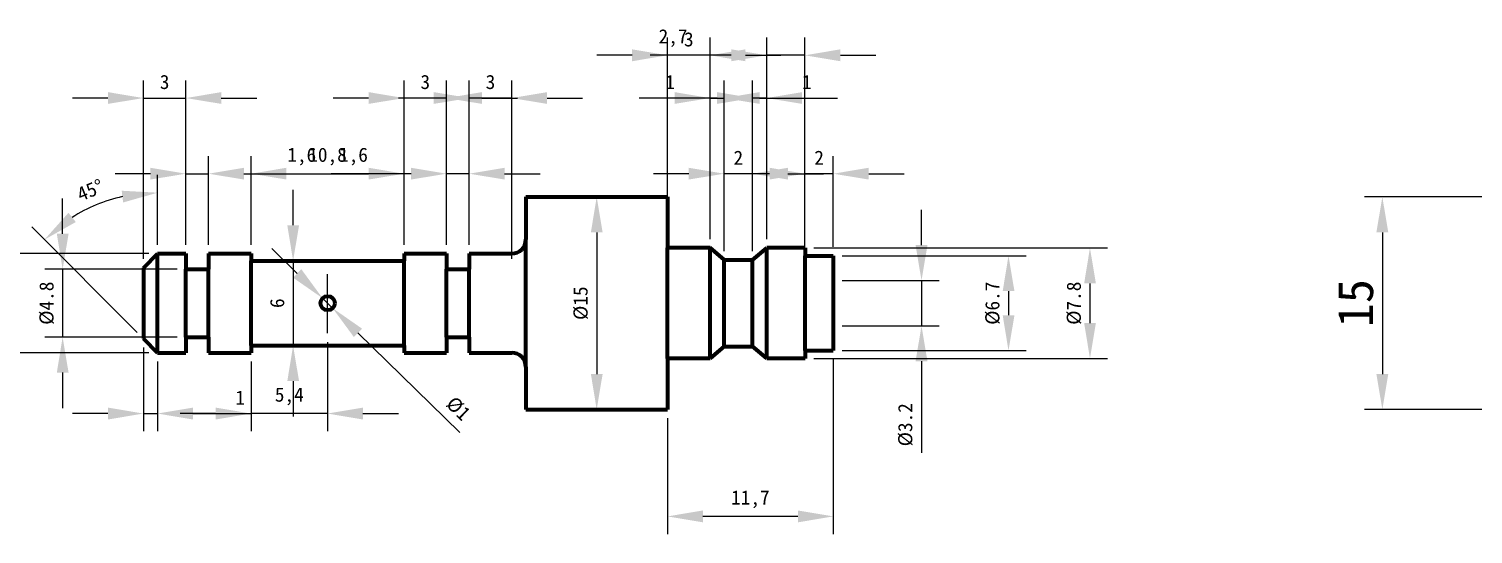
# Model space of a CAD drawing. Header units: millimetres. Extents: x 1443 to 3417, y 283 to 1662.
# Drawn here: x 2381.4 to 2483.3, y 1154.9 to 1190.6 of the extents above; entities that cross this region are included whole.
import ezdxf

# ---------------------------------------------------------------- set-up
doc = ezdxf.new("R2010")
doc.units = ezdxf.units.MM
doc.linetypes.add('DASHDOTX3', pattern=[508, 254, -127, 0, -127])
doc.layers.get('Defpoints').update_dxf_attribs({"color": 6})
doc.layers.add('中线', color=1, linetype='DASHDOTX3')
doc.layers.add('标注线', color=3, linetype='Continuous')
doc.layers.add('粗线', color=7, linetype='Continuous', lineweight=80)
doc.styles.get("Standard").update_dxf_attribs({"font": 'SimSun.ttf'})
doc.dimstyles.new('ISO-25', dxfattribs={"dimtxt": 2.5, "dimasz": 2.5, "dimexe": 1.25, "dimexo": 0.625, "dimtad": 1, "dimtxsty": 'Standard', "dimcen": 2.5, "dimadec": 0, "dimazin": 0, "dimtfac": 1, "dimtmove": 0, "dimatfit": 3, "dimfxl": 1, "dimarcsym": 0})

# ---------------------------------------------------------------- blocks, each defined once
blk = doc.blocks.new('*D508')
at = {"layer": 'Defpoints', "color": 0}
for p in [(13.07, 21.55), (1.63, 14.55), (13.07, 14.55)]:
    blk.add_point(p, dxfattribs=at)
at = {"layer": '标注线', "color": 0, "lineweight": -2}
for p, q in [((12.45, 21.55), (0.38, 21.55)), ((1.63, 19.05), (1.63, 17.05)), ((12.45, 14.55), (0.38, 14.55))]:
    blk.add_line(p, q, dxfattribs=at)
at = {"layer": '标注线', "color": 0}
for points in [[(2.04, 19.05), (1.21, 19.05), (1.63, 21.55)], [(1.21, 17.05), (2.04, 17.05), (1.63, 14.55)]]:
    blk.add_solid(points, dxfattribs=at)
at = {"layer": '标注线', "color": 0, "insert": (0.5, 18.05), "char_height": 1, "attachment_point": 5, "rotation": 90}
blk.add_mtext('%%c7', dxfattribs=at)
blk = doc.blocks.new('*D509')
at = {"layer": 'Defpoints', "color": 0}
for p in [(15.07, 32.53), (15.07, 21.55), (12.07, 20.55)]:
    blk.add_point(p, dxfattribs=at)
at = {"layer": '标注线', "color": 0, "lineweight": -2}
for p, q in [((12.07, 21.18), (12.07, 33.78)), ((15.07, 22.18), (15.07, 33.78)), ((9.57, 32.53), (7.07, 32.53)), ((12.07, 32.53), (15.07, 32.53)), ((17.57, 32.53), (20.07, 32.53))]:
    blk.add_line(p, q, dxfattribs=at)
at = {"layer": '标注线', "color": 0}
for points in [[(9.57, 32.12), (9.57, 32.95), (12.07, 32.53)], [(17.57, 32.95), (17.57, 32.12), (15.07, 32.53)]]:
    blk.add_solid(points, dxfattribs=at)
at = {"layer": '标注线', "color": 0, "insert": (13.57, 33.66), "char_height": 1, "attachment_point": 5}
blk.add_mtext('3', dxfattribs=at)
blk = doc.blocks.new('*D510')
at = {"layer": 'Defpoints', "color": 0}
for p in [(16.67, 27.19), (15.07, 21.55), (16.67, 21.55)]:
    blk.add_point(p, dxfattribs=at)
at = {"layer": '标注线', "color": 0, "lineweight": -2}
for p, q in [((15.07, 22.18), (15.07, 28.44)), ((16.67, 22.18), (16.67, 28.44)), ((12.57, 27.19), (10.07, 27.19)), ((15.07, 27.19), (16.67, 27.19)), ((19.17, 27.19), (24.82, 27.19))]:
    blk.add_line(p, q, dxfattribs=at)
at = {"layer": '标注线', "color": 0}
for points in [[(12.57, 26.78), (12.57, 27.61), (15.07, 27.19)], [(19.17, 27.61), (19.17, 26.78), (16.67, 27.19)]]:
    blk.add_solid(points, dxfattribs=at)
at = {"layer": '标注线', "color": 0, "insert": (23.25, 28.4), "char_height": 1, "attachment_point": 5}
blk.add_mtext('1,6', dxfattribs=at)
blk = doc.blocks.new('*D511')
at = {"layer": 'Defpoints', "color": 0}
for p in [(35.07, 32.53), (35.07, 21.55), (38.07, 20.55)]:
    blk.add_point(p, dxfattribs=at)
at = {"layer": '标注线', "color": 0, "lineweight": -2}
for p, q in [((35.07, 22.18), (35.07, 33.78)), ((38.07, 21.18), (38.07, 33.78)), ((32.57, 32.53), (30.07, 32.53)), ((38.07, 32.53), (35.07, 32.53)), ((40.57, 32.53), (43.07, 32.53))]:
    blk.add_line(p, q, dxfattribs=at)
at = {"layer": '标注线', "color": 0}
for points in [[(32.57, 32.12), (32.57, 32.95), (35.07, 32.53)], [(40.57, 32.95), (40.57, 32.12), (38.07, 32.53)]]:
    blk.add_solid(points, dxfattribs=at)
at = {"layer": '标注线', "color": 0, "insert": (36.57, 33.66), "char_height": 1, "attachment_point": 5}
blk.add_mtext('3', dxfattribs=at)
blk = doc.blocks.new('*D512')
at = {"layer": 'Defpoints', "color": 0}
for p in [(33.47, 27.19), (33.47, 21.55), (35.07, 21.55)]:
    blk.add_point(p, dxfattribs=at)
at = {"layer": '标注线', "color": 0, "lineweight": -2}
for p, q in [((33.47, 22.18), (33.47, 28.44)), ((35.07, 22.18), (35.07, 28.44)), ((30.97, 27.19), (25.33, 27.19)), ((35.07, 27.19), (33.47, 27.19)), ((37.57, 27.19), (40.07, 27.19))]:
    blk.add_line(p, q, dxfattribs=at)
at = {"layer": '标注线', "color": 0}
for points in [[(30.97, 26.78), (30.97, 27.61), (33.47, 27.19)], [(37.57, 27.61), (37.57, 26.78), (35.07, 27.19)]]:
    blk.add_solid(points, dxfattribs=at)
at = {"layer": '标注线', "color": 0, "insert": (26.9, 28.4), "char_height": 1, "attachment_point": 5}
blk.add_mtext('1,6', dxfattribs=at)
blk = doc.blocks.new('*D513')
at = {"layer": 'Defpoints', "color": 0}
for p in [(30.47, 32.53), (30.47, 21.55), (33.47, 21.55)]:
    blk.add_point(p, dxfattribs=at)
at = {"layer": '标注线', "color": 0, "lineweight": -2}
for p, q in [((30.47, 22.18), (30.47, 33.78)), ((33.47, 22.18), (33.47, 33.78)), ((27.97, 32.53), (25.47, 32.53)), ((33.47, 32.53), (30.47, 32.53)), ((35.97, 32.53), (38.47, 32.53))]:
    blk.add_line(p, q, dxfattribs=at)
at = {"layer": '标注线', "color": 0}
for points in [[(27.97, 32.12), (27.97, 32.95), (30.47, 32.53)], [(35.97, 32.95), (35.97, 32.12), (33.47, 32.53)]]:
    blk.add_solid(points, dxfattribs=at)
at = {"layer": '标注线', "color": 0, "insert": (31.97, 33.66), "char_height": 1, "attachment_point": 5}
blk.add_mtext('3', dxfattribs=at)
blk = doc.blocks.new('*D514')
at = {"layer": 'Defpoints', "color": 0}
for p in [(30.47, 27.19), (19.67, 21.55), (30.47, 21.55)]:
    blk.add_point(p, dxfattribs=at)
at = {"layer": '标注线', "color": 0, "lineweight": -2}
for p, q in [((19.67, 22.18), (19.67, 28.44)), ((30.47, 22.18), (30.47, 28.44)), ((22.17, 27.19), (27.97, 27.19))]:
    blk.add_line(p, q, dxfattribs=at)
at = {"layer": '标注线', "color": 0}
for points in [[(22.17, 27.61), (22.17, 26.78), (19.67, 27.19)], [(27.97, 26.78), (27.97, 27.61), (30.47, 27.19)]]:
    blk.add_solid(points, dxfattribs=at)
at = {"layer": '标注线', "color": 0, "insert": (25.07, 28.4), "char_height": 1, "attachment_point": 5}
blk.add_mtext('10,8', dxfattribs=at)
blk = doc.blocks.new('*D515')
at = {"layer": 'Defpoints', "color": 0}
for p in [(21.28, 21.05), (21.28, 15.05), (22.64, 15.05)]:
    blk.add_point(p, dxfattribs=at)
at = {"layer": '标注线', "color": 0, "lineweight": -2}
for p, q in [((22.64, 23.55), (22.64, 26.05)), ((21.91, 21.05), (23.89, 21.05)), ((22.64, 21.05), (22.64, 15.05)), ((21.91, 15.05), (23.89, 15.05)), ((22.64, 12.55), (22.64, 10.05))]:
    blk.add_line(p, q, dxfattribs=at)
at = {"layer": '标注线', "color": 0}
for points in [[(22.23, 23.55), (23.06, 23.55), (22.64, 21.05)], [(23.06, 12.55), (22.23, 12.55), (22.64, 15.05)]]:
    blk.add_solid(points, dxfattribs=at)
at = {"layer": '标注线', "color": 0, "insert": (21.52, 18.05), "char_height": 1, "attachment_point": 5, "rotation": 90}
blk.add_mtext('6', dxfattribs=at)
blk = doc.blocks.new('*D516')
at = {"layer": 'Defpoints', "color": 0}
for p in [(15.07, 20.45), (6.37, 15.65), (15.07, 15.65)]:
    blk.add_point(p, dxfattribs=at)
at = {"layer": '标注线', "color": 0, "lineweight": -2}
for p, q in [((6.37, 22.95), (6.37, 25.45)), ((14.45, 20.45), (5.12, 20.45)), ((6.37, 20.45), (6.37, 15.65)), ((14.45, 15.65), (5.12, 15.65)), ((6.37, 13.15), (6.37, 10.65))]:
    blk.add_line(p, q, dxfattribs=at)
at = {"layer": '标注线', "color": 0}
for points in [[(5.96, 22.95), (6.79, 22.95), (6.37, 20.45)], [(6.79, 13.15), (5.96, 13.15), (6.37, 15.65)]]:
    blk.add_solid(points, dxfattribs=at)
at = {"layer": '标注线', "color": 0, "insert": (5.25, 18.05), "char_height": 1, "attachment_point": 5, "rotation": 90}
blk.add_mtext('%%c4.8', dxfattribs=at)
blk = doc.blocks.new('*D517')
at = {"layer": 'Defpoints', "color": 0}
for p in [(7.43, 24.34), (13.07, 21.55), (12.07, 15.55), (13.07, 14.55), (13.07, 14.55)]:
    blk.add_point(p, dxfattribs=at)
at = {"layer": '标注线', "color": 0, "lineweight": -2}
for p, q in [((13.07, 22.18), (13.07, 27.1)), ((11.63, 15.99), (4.2, 23.43))]:
    blk.add_line(p, q, dxfattribs=at)
blk.add_arc((13.07, 14.55), 11.3, 102.7028, 122.2972, dxfattribs=at)
at = {"layer": '标注线', "color": 0}
for points in [[(10.64, 25.16), (10.54, 25.99), (13.07, 25.85)], [(6.78, 24.43), (7.3, 23.78), (5.09, 22.54)]]:
    blk.add_solid(points, dxfattribs=at)
at = {"layer": '标注线', "color": 0, "insert": (8.32, 26.03), "char_height": 1, "attachment_point": 5, "rotation": 22.5}
blk.add_mtext('45%%d', dxfattribs=at)
blk = doc.blocks.new('*D518')
at = {"layer": 'Defpoints', "color": 0}
for p in [(49.07, 25.55), (44.07, 10.55), (49.07, 10.55)]:
    blk.add_point(p, dxfattribs=at)
at = {"layer": '标注线', "color": 0, "lineweight": -2}
for p, q in [((48.45, 25.55), (42.82, 25.55)), ((44.07, 23.05), (44.07, 13.05)), ((48.45, 10.55), (42.82, 10.55))]:
    blk.add_line(p, q, dxfattribs=at)
at = {"layer": '标注线', "color": 0}
for points in [[(44.49, 23.05), (43.66, 23.05), (44.07, 25.55)], [(43.66, 13.05), (44.49, 13.05), (44.07, 10.55)]]:
    blk.add_solid(points, dxfattribs=at)
at = {"layer": '标注线', "color": 0, "insert": (42.95, 18.05), "char_height": 1, "attachment_point": 5, "rotation": 90}
blk.add_mtext('%%c15', dxfattribs=at)
blk = doc.blocks.new('*D519')
at = {"layer": 'Defpoints', "color": 0}
for p in [(12.07, 15.55), (13.07, 14.55), (13.07, 10.26)]:
    blk.add_point(p, dxfattribs=at)
at = {"layer": '标注线', "color": 0, "lineweight": -2}
for p, q in [((12.07, 14.93), (12.07, 9.01)), ((13.07, 13.93), (13.07, 9.01)), ((9.57, 10.26), (7.07, 10.26)), ((12.07, 10.26), (13.07, 10.26)), ((15.57, 10.26), (19.73, 10.26))]:
    blk.add_line(p, q, dxfattribs=at)
at = {"layer": '标注线', "color": 0}
for points in [[(9.57, 9.84), (9.57, 10.68), (12.07, 10.26)], [(15.57, 10.68), (15.57, 9.84), (13.07, 10.26)]]:
    blk.add_solid(points, dxfattribs=at)
at = {"layer": '标注线', "color": 0, "insert": (18.9, 11.38), "char_height": 1, "attachment_point": 5}
blk.add_mtext('1', dxfattribs=at)
blk = doc.blocks.new('*D520')
at = {"layer": 'Defpoints', "color": 0}
for p in [(24.72, 18.4), (25.43, 17.7)]:
    blk.add_point(p, dxfattribs=at)
at = {"layer": '标注线', "color": 0, "lineweight": -2}
for p, q in [((22.93, 20.15), (21.14, 21.9)), ((24.72, 18.4), (25.43, 17.7)), ((34.41, 8.93), (27.22, 15.96))]:
    blk.add_line(p, q, dxfattribs=at)
at = {"layer": '标注线', "color": 0}
for points in [[(22.64, 19.85), (23.22, 20.45), (24.72, 18.4)], [(27.51, 16.25), (26.93, 15.66), (25.43, 17.7)]]:
    blk.add_solid(points, dxfattribs=at)
at = {"layer": '标注线', "color": 0, "insert": (34.3, 10.61), "char_height": 1, "attachment_point": 5, "rotation": 315.657}
blk.add_mtext('%%c1', dxfattribs=at)
blk = doc.blocks.new('*D521')
at = {"layer": 'Defpoints', "color": 0}
for p in [(25.07, 15.93), (19.67, 14.55), (19.67, 10.26)]:
    blk.add_point(p, dxfattribs=at)
at = {"layer": '标注线', "color": 0, "lineweight": -2}
for p, q in [((25.07, 15.31), (25.07, 9.01)), ((19.67, 13.93), (19.67, 9.01)), ((17.17, 10.26), (14.67, 10.26)), ((25.07, 10.26), (19.67, 10.26)), ((27.57, 10.26), (30.07, 10.26))]:
    blk.add_line(p, q, dxfattribs=at)
at = {"layer": '标注线', "color": 0}
for points in [[(17.17, 9.84), (17.17, 10.68), (19.67, 10.26)], [(27.57, 10.68), (27.57, 9.84), (25.07, 10.26)]]:
    blk.add_solid(points, dxfattribs=at)
at = {"layer": '标注线', "color": 0, "insert": (22.37, 11.47), "char_height": 1, "attachment_point": 5}
blk.add_mtext('5,4', dxfattribs=at)
blk = doc.blocks.new('*D522')
at = {"layer": 'Defpoints', "color": 0}
for p in [(60.77, 21.4), (60.77, 14.7), (73.14, 14.7)]:
    blk.add_point(p, dxfattribs=at)
at = {"layer": '标注线', "color": 0, "lineweight": -2}
for p, q in [((61.4, 21.4), (74.39, 21.4)), ((73.14, 18.9), (73.14, 17.2)), ((61.4, 14.7), (74.39, 14.7))]:
    blk.add_line(p, q, dxfattribs=at)
at = {"layer": '标注线', "color": 0}
for points in [[(73.56, 18.9), (72.73, 18.9), (73.14, 21.4)], [(72.73, 17.2), (73.56, 17.2), (73.14, 14.7)]]:
    blk.add_solid(points, dxfattribs=at)
at = {"layer": '标注线', "color": 0, "insert": (72.02, 18.05), "char_height": 1, "attachment_point": 5, "rotation": 90}
blk.add_mtext('%%c6.7', dxfattribs=at)
blk = doc.blocks.new('*D523')
at = {"layer": 'Defpoints', "color": 0}
for p in [(60.77, 19.65), (60.77, 16.45), (67, 16.45)]:
    blk.add_point(p, dxfattribs=at)
at = {"layer": '标注线', "color": 0, "lineweight": -2}
for p, q in [((67, 22.15), (67, 24.65)), ((61.4, 19.65), (68.25, 19.65)), ((67, 19.65), (67, 16.45)), ((61.4, 16.45), (68.25, 16.45)), ((67, 13.95), (67, 7.49))]:
    blk.add_line(p, q, dxfattribs=at)
at = {"layer": '标注线', "color": 0}
for points in [[(66.58, 22.15), (67.42, 22.15), (67, 19.65)], [(67.42, 13.95), (66.58, 13.95), (67, 16.45)]]:
    blk.add_solid(points, dxfattribs=at)
at = {"layer": '标注线', "color": 0, "insert": (65.87, 9.47), "char_height": 1, "attachment_point": 5, "rotation": 90}
blk.add_mtext('%%c3.2', dxfattribs=at)
blk = doc.blocks.new('*D524')
at = {"layer": 'Defpoints', "color": 0}
for p in [(58.77, 21.95), (58.77, 14.15), (78.89, 14.15)]:
    blk.add_point(p, dxfattribs=at)
at = {"layer": '标注线', "color": 0, "lineweight": -2}
for p, q in [((59.4, 21.95), (80.14, 21.95)), ((78.89, 19.45), (78.89, 16.65)), ((59.4, 14.15), (80.14, 14.15))]:
    blk.add_line(p, q, dxfattribs=at)
at = {"layer": '标注线', "color": 0}
for points in [[(79.31, 19.45), (78.48, 19.45), (78.89, 21.95)], [(78.48, 16.65), (79.31, 16.65), (78.89, 14.15)]]:
    blk.add_solid(points, dxfattribs=at)
at = {"layer": '标注线', "color": 0, "insert": (77.77, 18.05), "char_height": 1, "attachment_point": 5, "rotation": 90}
blk.add_mtext('%%c7.8', dxfattribs=at)
blk = doc.blocks.new('*D525')
at = {"layer": 'Defpoints', "color": 0}
for p in [(58.77, 27.19), (58.77, 21.4), (60.77, 21.4)]:
    blk.add_point(p, dxfattribs=at)
at = {"layer": '标注线', "color": 0, "lineweight": -2}
for p, q in [((58.77, 22.03), (58.77, 28.44)), ((60.77, 22.03), (60.77, 28.44)), ((56.27, 27.19), (53.77, 27.19)), ((60.77, 27.19), (58.77, 27.19)), ((63.27, 27.19), (65.77, 27.19))]:
    blk.add_line(p, q, dxfattribs=at)
at = {"layer": '标注线', "color": 0}
for points in [[(56.27, 26.78), (56.27, 27.61), (58.77, 27.19)], [(63.27, 27.61), (63.27, 26.78), (60.77, 27.19)]]:
    blk.add_solid(points, dxfattribs=at)
at = {"layer": '标注线', "color": 0, "insert": (59.77, 28.32), "char_height": 1, "attachment_point": 5}
blk.add_mtext('2', dxfattribs=at)
blk = doc.blocks.new('*D526')
at = {"layer": 'Defpoints', "color": 0}
for p in [(56.07, 35.55), (56.07, 21.95), (58.77, 21.95)]:
    blk.add_point(p, dxfattribs=at)
at = {"layer": '标注线', "color": 0, "lineweight": -2}
for p, q in [((56.07, 22.58), (56.07, 36.8)), ((58.77, 22.58), (58.77, 36.8)), ((53.57, 35.55), (47.85, 35.55)), ((58.77, 35.55), (56.07, 35.55)), ((61.27, 35.55), (63.77, 35.55))]:
    blk.add_line(p, q, dxfattribs=at)
at = {"layer": '标注线', "color": 0}
for points in [[(53.57, 35.13), (53.57, 35.97), (56.07, 35.55)], [(61.27, 35.97), (61.27, 35.13), (58.77, 35.55)]]:
    blk.add_solid(points, dxfattribs=at)
at = {"layer": '标注线', "color": 0, "insert": (49.46, 36.76), "char_height": 1, "attachment_point": 5}
blk.add_mtext('2,7', dxfattribs=at)
blk = doc.blocks.new('*D527')
at = {"layer": 'Defpoints', "color": 0}
for p in [(55.07, 32.53), (56.07, 21.95), (55.07, 21.1)]:
    blk.add_point(p, dxfattribs=at)
at = {"layer": '标注线', "color": 0, "lineweight": -2}
for p, q in [((55.07, 21.73), (55.07, 33.78)), ((56.07, 22.58), (56.07, 33.78)), ((52.57, 32.53), (48.42, 32.53)), ((56.07, 32.53), (55.07, 32.53)), ((58.57, 32.53), (61.07, 32.53))]:
    blk.add_line(p, q, dxfattribs=at)
at = {"layer": '标注线', "color": 0}
for points in [[(52.57, 32.12), (52.57, 32.95), (55.07, 32.53)], [(58.57, 32.95), (58.57, 32.12), (56.07, 32.53)]]:
    blk.add_solid(points, dxfattribs=at)
at = {"layer": '标注线', "color": 0, "insert": (49.25, 33.66), "char_height": 1, "attachment_point": 5}
blk.add_mtext('1', dxfattribs=at)
blk = doc.blocks.new('*D528')
at = {"layer": 'Defpoints', "color": 0}
for p in [(53.07, 27.19), (53.07, 21.1), (55.07, 21.1)]:
    blk.add_point(p, dxfattribs=at)
at = {"layer": '标注线', "color": 0, "lineweight": -2}
for p, q in [((53.07, 21.73), (53.07, 28.44)), ((55.07, 21.73), (55.07, 28.44)), ((50.57, 27.19), (48.07, 27.19)), ((55.07, 27.19), (53.07, 27.19)), ((57.57, 27.19), (60.07, 27.19))]:
    blk.add_line(p, q, dxfattribs=at)
at = {"layer": '标注线', "color": 0}
for points in [[(50.57, 26.78), (50.57, 27.61), (53.07, 27.19)], [(57.57, 27.61), (57.57, 26.78), (55.07, 27.19)]]:
    blk.add_solid(points, dxfattribs=at)
at = {"layer": '标注线', "color": 0, "insert": (54.07, 28.32), "char_height": 1, "attachment_point": 5}
blk.add_mtext('2', dxfattribs=at)
blk = doc.blocks.new('*D529')
at = {"layer": 'Defpoints', "color": 0}
for p in [(53.07, 32.53), (52.07, 21.95), (53.07, 21.1)]:
    blk.add_point(p, dxfattribs=at)
at = {"layer": '标注线', "color": 0, "lineweight": -2}
for p, q in [((52.07, 22.58), (52.07, 33.78)), ((53.07, 21.73), (53.07, 33.78)), ((49.57, 32.53), (47.07, 32.53)), ((52.07, 32.53), (53.07, 32.53)), ((55.57, 32.53), (59.73, 32.53))]:
    blk.add_line(p, q, dxfattribs=at)
at = {"layer": '标注线', "color": 0}
for points in [[(49.57, 32.12), (49.57, 32.95), (52.07, 32.53)], [(55.57, 32.95), (55.57, 32.12), (53.07, 32.53)]]:
    blk.add_solid(points, dxfattribs=at)
at = {"layer": '标注线', "color": 0, "insert": (58.9, 33.66), "char_height": 1, "attachment_point": 5}
blk.add_mtext('1', dxfattribs=at)
blk = doc.blocks.new('*D530')
at = {"layer": 'Defpoints', "color": 0}
for p in [(49.07, 35.55), (49.07, 21.95), (52.07, 21.95)]:
    blk.add_point(p, dxfattribs=at)
at = {"layer": '标注线', "color": 0, "lineweight": -2}
for p, q in [((49.07, 22.58), (49.07, 36.8)), ((52.07, 22.58), (52.07, 36.8)), ((46.57, 35.55), (44.07, 35.55)), ((52.07, 35.55), (49.07, 35.55)), ((54.57, 35.55), (57.07, 35.55))]:
    blk.add_line(p, q, dxfattribs=at)
at = {"layer": '标注线', "color": 0}
for points in [[(46.57, 35.13), (46.57, 35.97), (49.07, 35.55)], [(54.57, 35.97), (54.57, 35.13), (52.07, 35.55)]]:
    blk.add_solid(points, dxfattribs=at)
at = {"layer": '标注线', "color": 0, "insert": (50.57, 36.67), "char_height": 1, "attachment_point": 5}
blk.add_mtext('3', dxfattribs=at)
blk = doc.blocks.new('*D531')
at = {"layer": 'Defpoints', "color": 0}
for p in [(60.77, 14.7), (49.07, 10.55), (49.07, 3)]:
    blk.add_point(p, dxfattribs=at)
at = {"layer": '标注线', "color": 0, "lineweight": -2}
for p, q in [((60.77, 14.08), (60.77, 1.75)), ((49.07, 9.93), (49.07, 1.75)), ((58.27, 3), (51.57, 3))]:
    blk.add_line(p, q, dxfattribs=at)
at = {"layer": '标注线', "color": 0}
for points in [[(51.57, 3.42), (51.57, 2.58), (49.07, 3)], [(58.27, 2.58), (58.27, 3.42), (60.77, 3)]]:
    blk.add_solid(points, dxfattribs=at)
at = {"layer": '标注线', "color": 0, "insert": (54.92, 4.21), "char_height": 1, "attachment_point": 5}
blk.add_mtext('11,7', dxfattribs=at)
blk = doc.blocks.new('*D535')
at = {"color": 0, "lineweight": -2}
for p, q in [((133.75, 25.55), (98.28, 25.55)), ((99.53, 23.05), (99.53, 13.05)), ((133.75, 10.55), (98.28, 10.55))]:
    blk.add_line(p, q, dxfattribs=at)
at = {"color": 0}
for points in [[(99.95, 23.05), (99.11, 23.05), (99.53, 25.55)], [(99.11, 13.05), (99.95, 13.05), (99.53, 10.55)]]:
    blk.add_solid(points, dxfattribs=at)
at = {"layer": 'Defpoints', "color": 0}
for p in [(134.37, 25.55), (99.53, 10.55), (134.37, 10.55)]:
    blk.add_point(p, dxfattribs=at)
at = {"color": 0, "insert": (97.65, 18.05), "char_height": 2.5, "attachment_point": 5, "rotation": 90}
blk.add_mtext('15', dxfattribs=at)

msp = doc.modelspace()

# ---------------------------------------------------------------- linework, layer by layer
at = {"layer": '中线', "ltscale": 0.1}
msp.add_line((2402.43883, 1169.11354), (2402.43883, 1173.28491), dxfattribs=at)
at = {"layer": '粗线'}
for p, q in [((2416.43883, 1178.73159), (2426.43883, 1178.73159)), ((2416.43883, 1178.73159), (2416.43883, 1175.73159)), ((2426.43883, 1178.73159), (2426.43883, 1175.13159)), ((2416.43883, 1166.73159), (2416.43883, 1175.73159)), ((2389.43883, 1173.73159), (2390.43883, 1174.73159)), ((2390.43883, 1174.73159), (2392.43883, 1174.73159)), ((2390.43883, 1167.73159), (2390.43883, 1174.73159)), ((2392.43883, 1174.73159), (2392.43883, 1173.63159)), ((2394.03883, 1174.73159), (2394.03883, 1173.63159)), ((2394.03883, 1174.73159), (2397.03883, 1174.73159)), ((2397.03883, 1174.73159), (2397.03883, 1174.23159)), ((2407.83883, 1174.73159), (2407.83883, 1174.23159)), ((2407.83883, 1174.73159), (2410.83883, 1174.73159)), ((2410.83883, 1174.73159), (2410.83883, 1173.63159)), ((2412.43883, 1174.73159), (2412.43883, 1173.63159)), ((2412.43883, 1174.73159), (2415.43883, 1174.73159)), ((2429.43883, 1175.13159), (2426.43883, 1175.13159)), ((2426.43883, 1167.33159), (2426.43883, 1175.13159)), ((2430.43883, 1174.28159), (2429.43883, 1175.13159)), ((2429.43883, 1167.33159), (2429.43883, 1175.13159)), ((2432.43883, 1174.28159), (2433.43883, 1175.13159)), ((2436.13883, 1175.13159), (2433.43883, 1175.13159)), ((2433.43883, 1167.33159), (2433.43883, 1175.13159)), ((2436.13883, 1175.13159), (2436.13883, 1174.58159)), ((2436.13883, 1174.58159), (2438.13883, 1174.58159)), ((2436.13883, 1167.88159), (2436.13883, 1174.58159)), ((2438.13883, 1174.58159), (2438.13883, 1167.88159)), ((2389.43883, 1173.73159), (2389.43883, 1168.73159)), ((2392.43883, 1173.63159), (2394.03883, 1173.63159)), ((2392.43883, 1168.83159), (2392.43883, 1173.63159)), ((2394.03883, 1168.83159), (2394.03883, 1173.63159)), ((2397.03883, 1174.23159), (2407.83883, 1174.23159)), ((2397.03883, 1168.23159), (2397.03883, 1174.23159)), ((2407.83883, 1168.23159), (2407.83883, 1174.23159)), ((2410.83883, 1173.63159), (2412.43883, 1173.63159)), ((2410.83883, 1168.83159), (2410.83883, 1173.63159)), ((2412.43883, 1168.83159), (2412.43883, 1173.63159)), ((2430.43883, 1174.28159), (2432.43883, 1174.28159)), ((2430.43883, 1168.18159), (2430.43883, 1174.28159)), ((2432.43883, 1168.18159), (2432.43883, 1174.28159)), ((2389.43883, 1168.73159), (2390.43883, 1167.73159)), ((2392.43883, 1168.83159), (2394.03883, 1168.83159)), ((2392.43883, 1168.83159), (2392.43883, 1167.73159)), ((2394.03883, 1168.83159), (2394.03883, 1167.73159)), ((2410.83883, 1168.83159), (2412.43883, 1168.83159)), ((2410.83883, 1168.83159), (2410.83883, 1167.73159)), ((2412.43883, 1168.83159), (2412.43883, 1167.73159)), ((2390.43883, 1167.73159), (2392.43883, 1167.73159)), ((2394.03883, 1167.73159), (2397.03883, 1167.73159)), ((2397.03883, 1168.23159), (2397.03883, 1167.73159)), ((2397.03883, 1168.23159), (2407.83883, 1168.23159)), ((2407.83883, 1168.23159), (2407.83883, 1167.73159)), ((2407.83883, 1167.73159), (2410.83883, 1167.73159)), ((2412.43883, 1167.73159), (2415.43883, 1167.73159)), ((2429.43883, 1167.33159), (2426.43883, 1167.33159)), ((2426.43883, 1167.33159), (2426.43883, 1163.73159)), ((2430.43883, 1168.18159), (2429.43883, 1167.33159)), ((2430.43883, 1168.18159), (2432.43883, 1168.18159)), ((2433.43883, 1167.33159), (2432.43883, 1168.18159)), ((2436.13883, 1167.33159), (2433.43883, 1167.33159)), ((2436.13883, 1167.88159), (2438.13883, 1167.88159)), ((2436.13883, 1167.88159), (2436.13883, 1167.33159)), ((2416.43883, 1166.73159), (2416.43883, 1163.73159)), ((2416.43883, 1163.73159), (2426.43883, 1163.73159))]:
    msp.add_line(p, q, dxfattribs=at)
msp.add_circle((2402.43883, 1171.23159), 0.5, dxfattribs=at)
for centre, start, end in [((2415.43883, 1175.73159), 270, 0), ((2415.43883, 1166.73159), 0, 90)]:
    msp.add_arc(centre, 1, start, end, dxfattribs=at)

# ---------------------------------------------------------------- dimensions: what is measured, and where the dimension line sits
dim = msp.add_linear_dim(base=(2476.89367, 1163.73159), p1=(2511.73841, 1178.73159), p2=(2511.73841, 1163.73159), angle=90, dimstyle='ISO-25')
dim.commit()
dim.dimension.update_dxf_attribs({"geometry": '*D535', "text_midpoint": (2475.01867, 1171.23159), "insert": (2377.36395, 1153.17928)})
at = {"layer": '标注线'}
for base, p1, p2, angle, picture, middle in [((2426.43883, 1188.72892), (2429.43883, 1175.13159), (2426.43883, 1175.13159), 180, '*D530', (2427.93883, 1189.85392)), ((2433.43883, 1188.72892), (2436.13883, 1175.13159), (2433.43883, 1175.13159), 180, '*D526', (2426.82494, 1189.93725)), ((2407.83883, 1185.71307), (2410.83883, 1174.73159), (2407.83883, 1174.73159), 180, '*D513', (2409.33883, 1186.83807)), ((2412.43883, 1185.71307), (2415.43883, 1173.73159), (2412.43883, 1174.73159), 180, '*D511', (2413.93883, 1186.83807)), ((2432.43883, 1185.71307), (2433.43883, 1175.13159), (2432.43883, 1174.28159), 180, '*D527', (2426.61105, 1186.83807)), ((2410.83883, 1180.37254), (2412.43883, 1174.73159), (2410.83883, 1174.73159), 180, '*D512', (2404.2666, 1181.58088)), ((2430.43883, 1180.37254), (2432.43883, 1174.28159), (2430.43883, 1174.28159), 180, '*D528', (2431.43883, 1181.49754)), ((2436.13883, 1180.37254), (2438.13883, 1174.58159), (2436.13883, 1174.58159), 180, '*D525', (2437.13883, 1181.49754)), ((2400.00834, 1168.23159), (2398.64484, 1174.23159), (2398.64484, 1168.23159), 90, '*D515', (2398.88334, 1171.23159)), ((2426.43883, 1156.17858), (2438.13883, 1167.88159), (2426.43883, 1163.73159), 180, '*D531', (2432.28883, 1157.38691))]:
    dim = msp.add_linear_dim(base=base, p1=p1, p2=p2, angle=angle, dimstyle='ISO-25', override={"dimtxt": 1}, dxfattribs=at)
    dim.commit()
    dim.dimension.update_dxf_attribs({"geometry": picture, "text_midpoint": middle, "insert": (2377.36395, 1153.17928)})
for base, p1, p2, picture, middle in [((2392.43883, 1185.71307), (2389.43883, 1173.73159), (2392.43883, 1174.73159), '*D509', (2390.93883, 1186.83807)), ((2430.43883, 1185.71307), (2429.43883, 1175.13159), (2430.43883, 1174.28159), '*D529', (2436.2666, 1186.83807)), ((2394.03883, 1180.37254), (2392.43883, 1174.73159), (2394.03883, 1174.73159), '*D510', (2400.61105, 1181.58088)), ((2407.83883, 1180.37254), (2397.03883, 1174.73159), (2407.83883, 1174.73159), '*D514', (2402.43883, 1181.58088)), ((2390.43883, 1163.43919), (2389.43883, 1168.73159), (2390.43883, 1167.73159), '*D519', (2396.2666, 1164.56419)), ((2397.03883, 1163.43919), (2402.43883, 1169.11354), (2397.03883, 1167.73159), '*D521', (2399.73883, 1164.64752))]:
    dim = msp.add_linear_dim(base=base, p1=p1, p2=p2, dimstyle='ISO-25', override={"dimtxt": 1}, dxfattribs=at)
    dim.commit()
    dim.dimension.update_dxf_attribs({"geometry": picture, "text_midpoint": middle, "insert": (2377.36395, 1153.17928)})
dim = msp.add_angular_dim_2l(base=(2384.78915, 1177.51711), line1=((2390.43883, 1167.73159), (2390.43883, 1174.73159)), line2=((2389.43883, 1168.73159), (2390.43883, 1167.73159)), dimstyle='ISO-25', override={"dimtxt": 1}, dxfattribs=at)
dim.commit()
dim.dimension.update_dxf_attribs({"geometry": '*D517', "text_midpoint": (2385.68423, 1179.21019), "insert": (2377.36395, 1153.17928)})
for base, p1, p2, text, picture, middle in [((2383.73774, 1168.83159), (2392.43883, 1173.63159), (2392.43883, 1168.83159), '%%c4.8', '*D516', (2382.61274, 1171.23159)), ((2421.43883, 1163.73159), (2426.43883, 1178.73159), (2426.43883, 1163.73159), '%%c15', '*D518', (2420.31383, 1171.23159)), ((2444.36248, 1169.63159), (2438.13883, 1172.83159), (2438.13883, 1169.63159), '%%c3.2', '*D523', (2443.23748, 1162.65103)), ((2378.98895, 1167.73159), (2390.43883, 1174.73159), (2390.43883, 1167.73159), '%%c7', '*D508', (2377.86395, 1171.23159)), ((2456.25599, 1167.33159), (2436.13883, 1175.13159), (2436.13883, 1167.33159), '%%c7.8', '*D524', (2455.13099, 1171.23159)), ((2450.50606, 1167.88159), (2438.13883, 1174.58159), (2438.13883, 1167.88159), '%%c6.7', '*D522', (2449.38106, 1171.23159))]:
    dim = msp.add_linear_dim(base=base, p1=p1, p2=p2, angle=90, text=text, dimstyle='ISO-25', override={"dimtxt": 1}, dxfattribs=at)
    dim.commit()
    dim.dimension.update_dxf_attribs({"geometry": picture, "text_midpoint": middle, "insert": (2377.36395, 1153.17928)})
dim = msp.add_diameter_dim_2p(p1=(2402.08124, 1171.58106), p2=(2402.79641, 1170.88211), dimstyle='ISO-25', override={"dimtxt": 1}, dxfattribs=at)
dim.commit()
dim.dimension.update_dxf_attribs({"geometry": '*D520', "text_midpoint": (2410.88203, 1162.97983), "dimtype": 163, "insert": (2377.36395, 1153.17928)})

doc.saveas('drawing.dxf')
